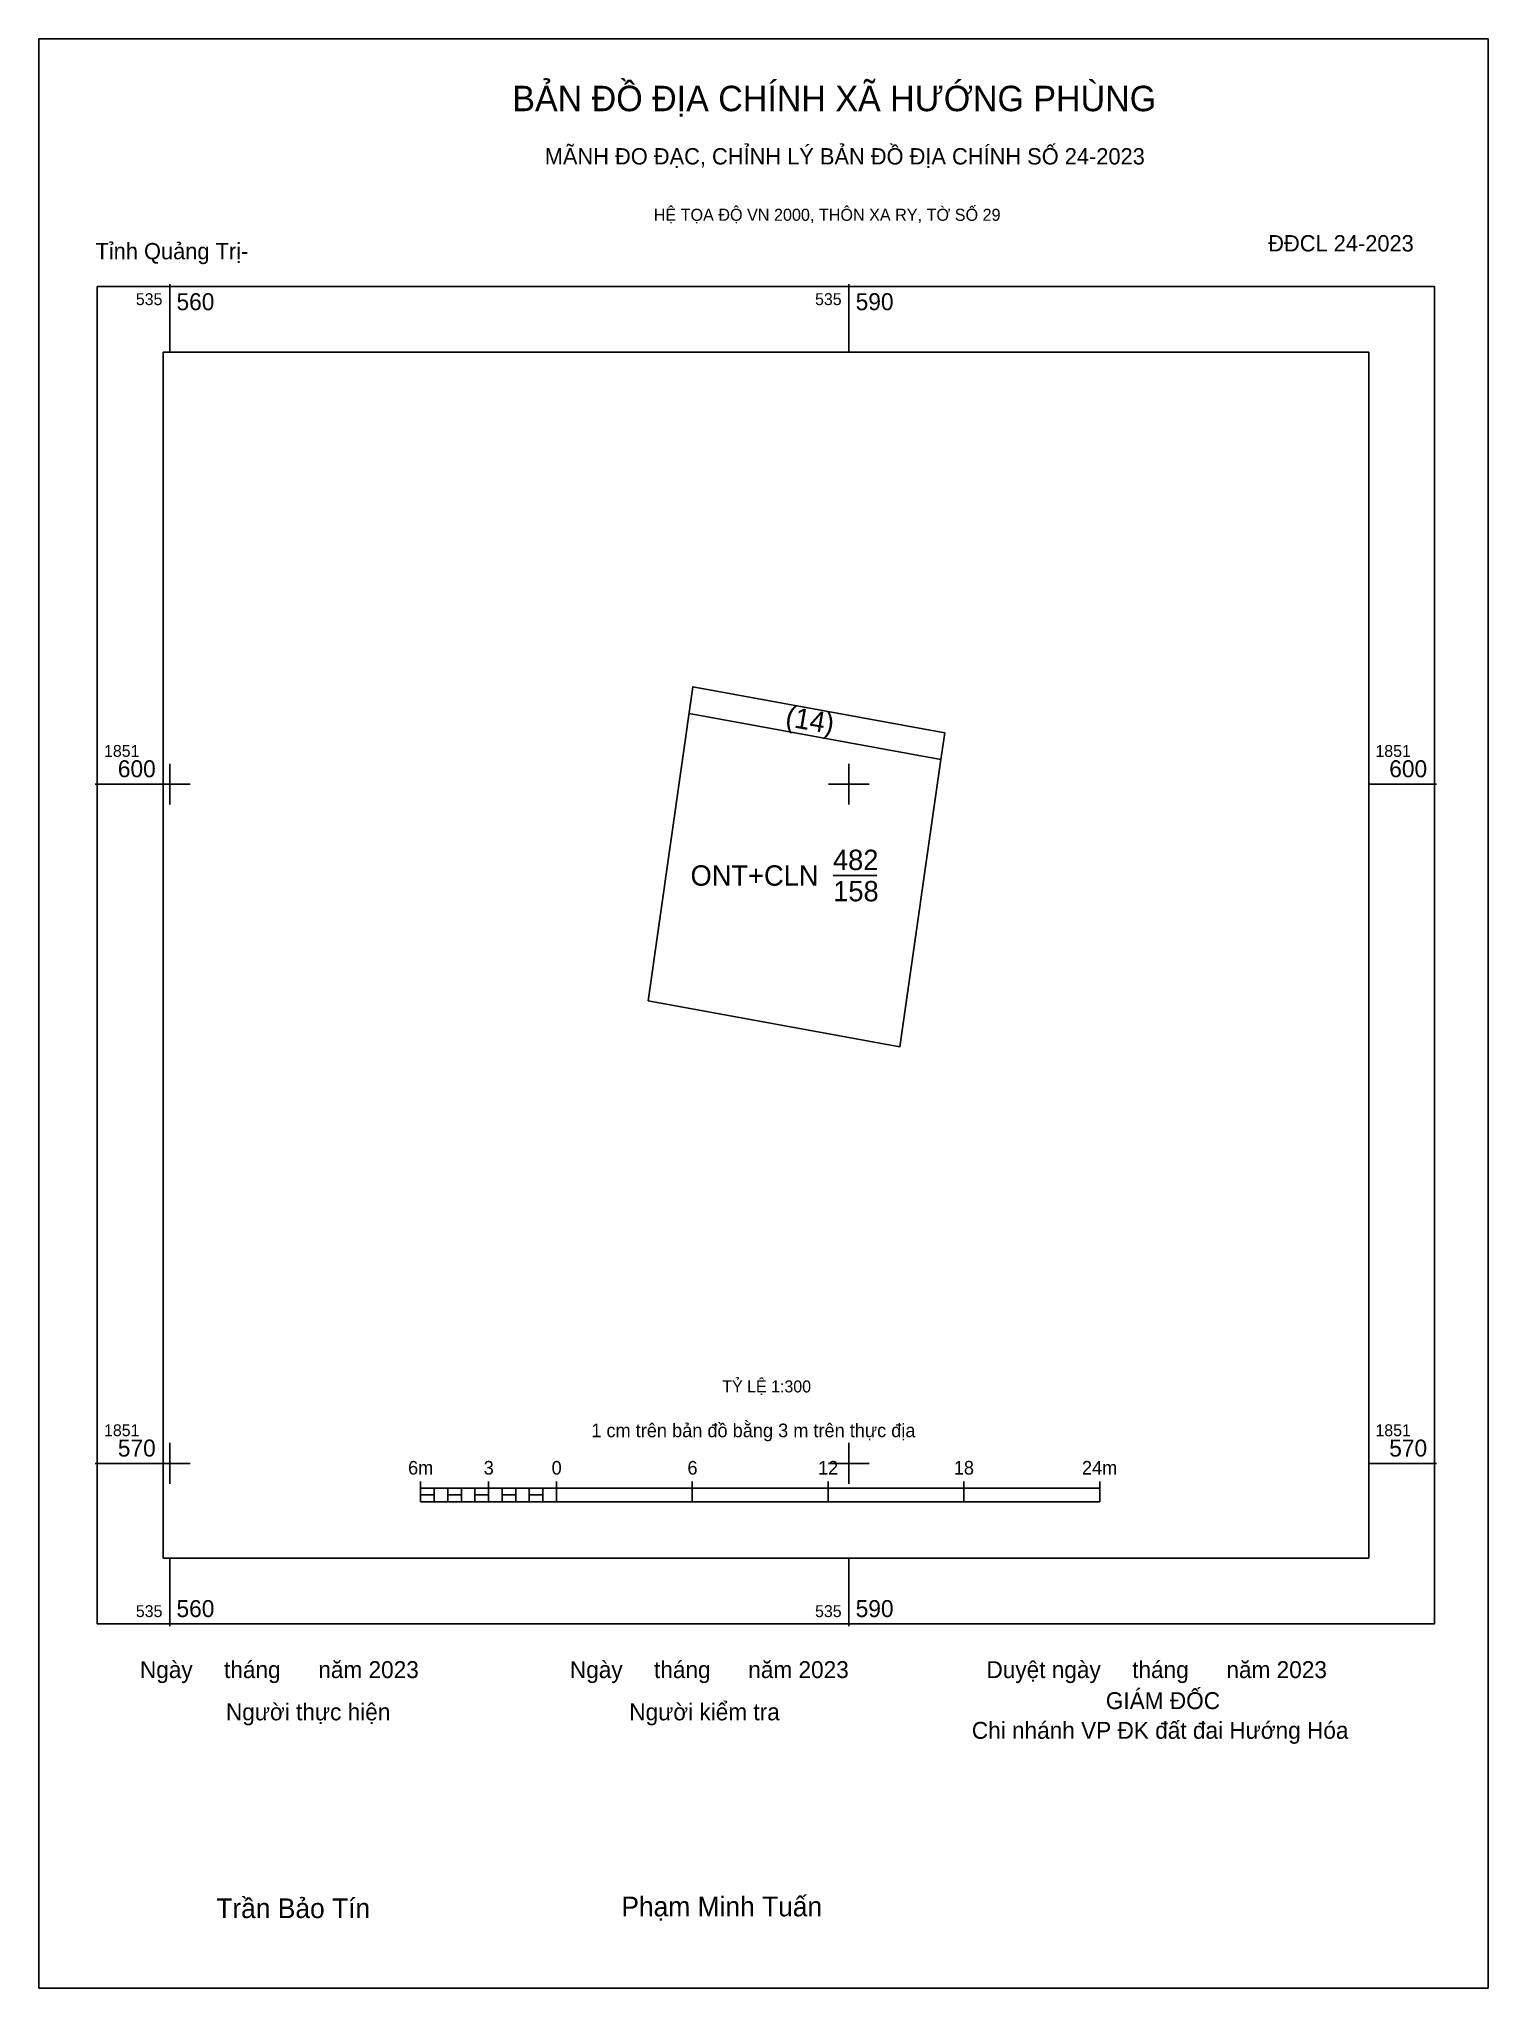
# Model space of a CAD drawing. Extents: x 535554.2 to 535618.2, y 1851546.8 to 1851632.9.
import ezdxf

# ---------------------------------------------------------------- set-up
doc = ezdxf.new("R2010")
doc.units = 0
for name, color, linetype in [('Level 10', 7, 'Continuous'), ('Level 13', 7, 'Continuous'), ('Level 15', 7, 'Continuous'), ('Level 24', 7, 'Continuous'), ('Level 27', 7, 'Continuous'), ('Level 6', 7, 'Continuous'), ('Level 62', 7, 'Continuous'), ('Level 63', 7, 'Continuous'), ('Level 9', 7, 'Continuous')]:
    doc.layers.add(name, color=color, linetype=linetype)

msp = doc.modelspace()

# ---------------------------------------------------------------- linework, layer by layer
at = {"layer": 'Level 10'}
msp.add_lwpolyline([(535581.129, 1851590.428), (535583.113, 1851604.298), (535594.237, 1851602.265), (535594.067, 1851601.079), (535592.253, 1851588.396)], close=True, dxfattribs=at)
at = {"layer": 'Level 13'}
msp.add_line((535582.943, 1851603.113), (535594.067, 1851601.079), dxfattribs=at)
at = {"layer": 'Level 15'}
msp.add_lwpolyline([(535554.225, 1851632.904), (535618.232, 1851632.904), (535618.232, 1851546.83), (535554.225, 1851546.83)], close=True, dxfattribs=at)
at = {"layer": 'Level 24'}
msp.add_line((535589.306, 1851595.961), (535591.229, 1851595.961), dxfattribs=at)
at = {"layer": 'Level 27'}
for p, q in [((535583.113, 1851604.298), (535583.11, 1851604.298)), ((535594.237, 1851602.265), (535594.24, 1851602.265)), ((535592.253, 1851588.396), (535592.253, 1851588.393))]:
    msp.add_line(p, q, dxfattribs=at)
at = {"layer": 'Level 62'}
msp.add_lwpolyline([(535559.706, 1851619.071), (535612.96, 1851619.071), (535612.96, 1851565.817), (535559.706, 1851565.817)], close=True, dxfattribs=at)
at = {"layer": 'Level 63'}
for p, q in [((535560, 1851622.071), (535560, 1851619.071)), ((535590, 1851622.071), (535590, 1851619.071)), ((535560, 1851600.9), (535560, 1851599.1)), ((535590, 1851600.9), (535590, 1851599.1)), ((535556.706, 1851600), (535559.706, 1851600)), ((535559.1, 1851600), (535560.9, 1851600)), ((535589.1, 1851600), (535590.9, 1851600)), ((535612.96, 1851600), (535615.96, 1851600)), ((535560, 1851570.9), (535560, 1851569.1)), ((535590, 1851570.9), (535590, 1851569.1)), ((535556.706, 1851570), (535559.706, 1851570)), ((535559.1, 1851570), (535560.9, 1851570)), ((535589.1, 1851570), (535590.9, 1851570)), ((535612.96, 1851570), (535615.96, 1851570)), ((535571.082, 1851569.205), (535571.082, 1851568.305)), ((535571.082, 1851568.905), (535601.082, 1851568.905)), ((535571.682, 1851568.905), (535571.682, 1851568.305)), ((535572.282, 1851568.905), (535572.282, 1851568.305)), ((535572.882, 1851568.905), (535572.882, 1851568.305)), ((535573.482, 1851568.905), (535573.482, 1851568.305)), ((535574.082, 1851569.205), (535574.082, 1851568.305)), ((535574.082, 1851568.905), (535574.082, 1851568.305)), ((535574.682, 1851568.905), (535574.682, 1851568.305)), ((535575.282, 1851568.905), (535575.282, 1851568.305)), ((535575.882, 1851568.905), (535575.882, 1851568.305)), ((535576.482, 1851568.905), (535576.482, 1851568.305)), ((535577.082, 1851569.205), (535577.082, 1851568.305)), ((535577.082, 1851568.905), (535577.082, 1851568.305)), ((535583.082, 1851569.205), (535583.082, 1851568.305)), ((535589.082, 1851569.205), (535589.082, 1851568.305)), ((535595.082, 1851569.205), (535595.082, 1851568.305)), ((535601.082, 1851569.205), (535601.082, 1851568.305)), ((535571.082, 1851568.305), (535601.082, 1851568.305)), ((535560, 1851565.817), (535560, 1851562.817)), ((535590, 1851565.817), (535590, 1851562.817))]:
    msp.add_line(p, q, dxfattribs=at)
for points in [[(535556.8, 1851621.977), (535615.866, 1851621.977), (535615.866, 1851562.911), (535556.8, 1851562.911)], [(535571.082, 1851568.605), (535571.682, 1851568.605), (535571.682, 1851568.305), (535571.082, 1851568.305)], [(535571.082, 1851568.605), (535571.682, 1851568.605), (535571.682, 1851568.305), (535571.082, 1851568.305)], [(535572.282, 1851568.605), (535572.882, 1851568.605), (535572.882, 1851568.305), (535572.282, 1851568.305)], [(535573.482, 1851568.605), (535574.082, 1851568.605), (535574.082, 1851568.305), (535573.482, 1851568.305)], [(535574.682, 1851568.605), (535575.282, 1851568.605), (535575.282, 1851568.305), (535574.682, 1851568.305)], [(535575.882, 1851568.605), (535576.482, 1851568.605), (535576.482, 1851568.305), (535575.882, 1851568.305)]]:
    msp.add_lwpolyline(points, close=True, dxfattribs=at)

# ---------------------------------------------------------------- texts
at = {"layer": 'Level 13'}
msp.add_text('(14)', height=0.9, rotation=350.34532, dxfattribs=at).set_placement((535587.156, 1851602.564))
for s, p in [('482', (535589.297, 1851596.201)), ('ONT+CLN', (535583.007, 1851595.511)), ('158', (535589.308, 1851594.821))]:
    msp.add_text(s, height=0.9, dxfattribs=at).set_placement(p)
at = {"layer": 'Level 6'}
msp.add_text('TỶ LỆ 1:300', height=0.52738, dxfattribs=at).set_placement((535584.408, 1851573.133))
at = {"layer": 'Level 63'}
for s, height, p in [('BẢN ĐỒ ĐỊA CHÍNH XÃ HƯỚNG PHÙNG', 1.1231, (535575.134, 1851629.715)), ('MÃNH ĐO ĐẠC, CHỈNH LÝ BẢN ĐỒ ĐỊA CHÍNH SỐ 24-2023', 0.72066, (535576.565, 1851627.362)), ('HỆ TỌA ĐỘ VN 2000, THÔN XA RY, TỜ SỐ 29', 0.53347, (535581.38, 1851624.874)), ('535', 0.525, (535558.506, 1851621.152)), ('560', 0.75, (535560.3, 1851620.927)), ('535', 0.525, (535588.506, 1851621.152)), ('590', 0.75, (535590.3, 1851620.927)), ('1851', 0.525, (535557.1, 1851601.2)), ('1851', 0.525, (535613.26, 1851601.2)), ('600', 0.75, (535557.709, 1851600.3)), ('600', 0.75, (535613.869, 1851600.3)), ('1851', 0.525, (535557.1, 1851571.2)), ('1 cm trên bản đồ bằng 3 m trên thực địa', 0.6, (535578.622, 1851571.155)), ('1851', 0.525, (535613.26, 1851571.2)), ('570', 0.75, (535557.709, 1851570.3)), ('570', 0.75, (535613.869, 1851570.3)), ('6m', 0.6, (535570.527, 1851569.505)), ('3', 0.6, (535573.868, 1851569.505)), ('0', 0.6, (535576.869, 1851569.505)), ('6', 0.6, (535582.868, 1851569.505)), ('12', 0.6, (535588.638, 1851569.505)), ('18', 0.6, (535594.634, 1851569.505)), ('24m', 0.6, (535600.294, 1851569.505)), ('535', 0.525, (535558.506, 1851563.211)), ('560', 0.75, (535560.3, 1851563.211)), ('535', 0.525, (535588.506, 1851563.211)), ('590', 0.75, (535590.3, 1851563.211)), ('Ngày     tháng      năm 2023', 0.7465, (535558.684, 1851560.517)), ('Ngày     tháng      năm 2023', 0.7465, (535577.676, 1851560.517)), ('Duyệt ngày     tháng      năm 2023', 0.7465, (535596.077, 1851560.517)), ('GIÁM ĐỐC', 0.7465, (535601.349, 1851559.146)), ('Người thực hiện', 0.7465, (535562.483, 1851558.651)), ('Người kiểm tra', 0.7465, (535580.299, 1851558.651)), ('Chi nhánh VP ĐK đất đai Hướng Hóa', 0.7465, (535595.429, 1851557.836)), ('Trần Bảo Tín', 0.87071, (535562.057, 1851549.917)), ('Phạm Minh Tuấn', 0.87071, (535579.951, 1851549.995))]:
    msp.add_text(s, height=height, dxfattribs=at).set_placement(p)
at = {"layer": 'Level 9'}
for s, p in [('Tỉnh Quảng Trị-', (535556.722, 1851623.174)), ('ĐĐCL 24-2023', (535608.523, 1851623.521))]:
    msp.add_text(s, height=0.72066, dxfattribs=at).set_placement(p)

doc.saveas('drawing.dxf')
